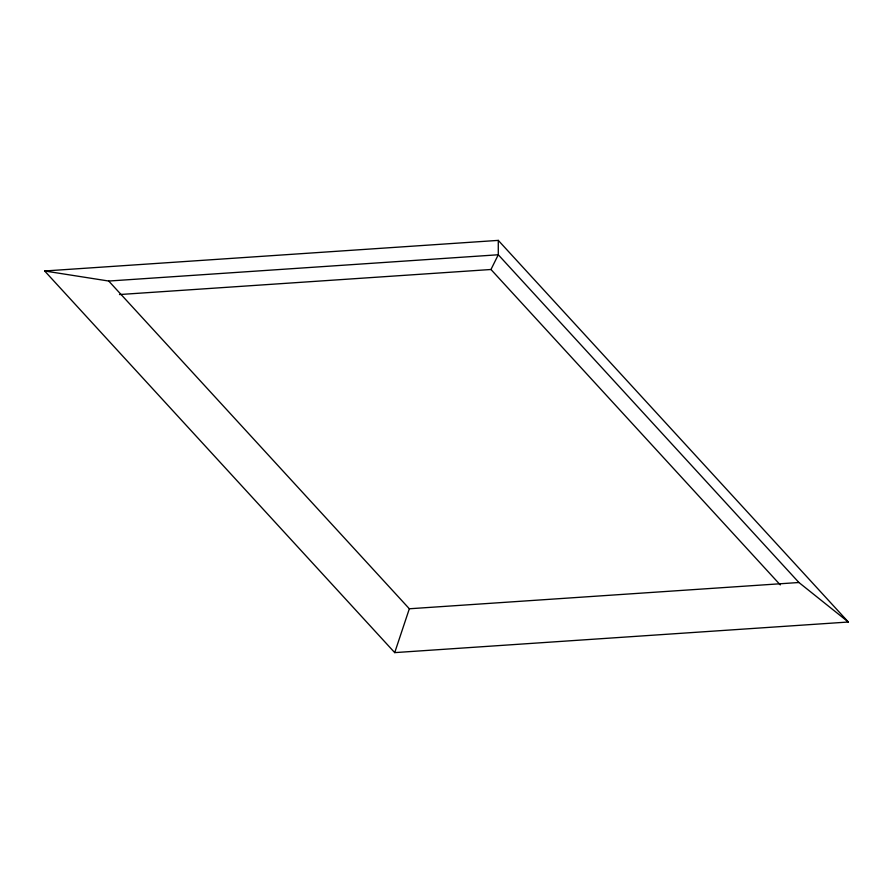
<?xml version="1.0" encoding="UTF-8"?>
<svg xmlns="http://www.w3.org/2000/svg" width="893" height="893" viewBox="0 0 893 893"><rect width="100%" height="100%" fill="white"/><g stroke="black" fill="none" stroke-linecap="round" stroke-linejoin="round"><path stroke-width="1.34" d="M498.283 240.384L848.35 622.019L394.717 652.616L44.65 270.981L498.283 240.384L498.283 254.762L490.971 269.496L119.495 294.545M394.717 652.616L409.34 608.769L108.723 281.038L44.65 270.981M108.723 281.038L498.283 254.762L798.911 582.504L848.35 622.019M409.34 608.769L798.911 582.504M490.971 269.496L780.281 584.904"/></g></svg>
